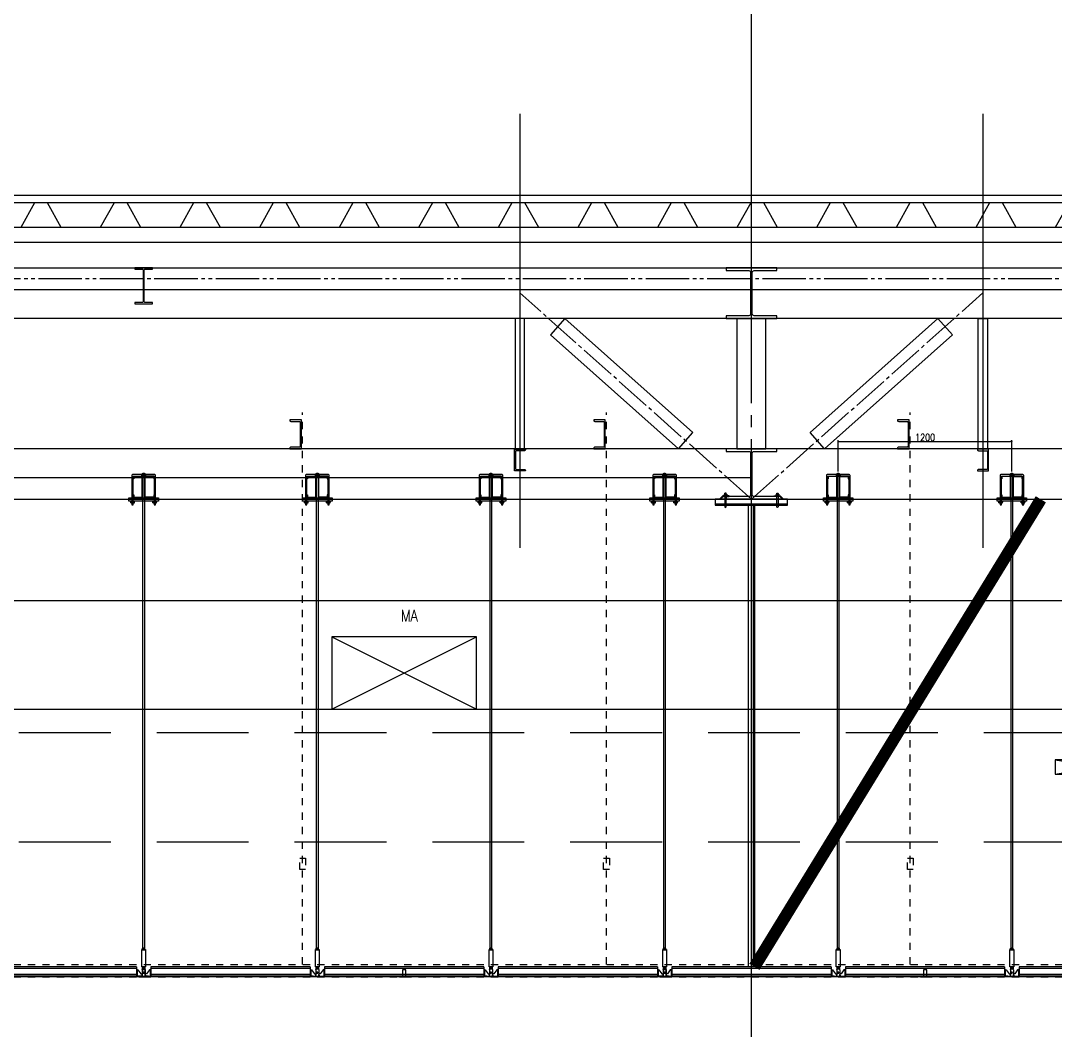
# Model space of a CAD drawing. Header units: millimetres. Extents: x -32710 to 654186, y -254124 to 420220.
# Drawn here: x 259350 to 266500, y 400829 to 407809 of the extents above; entities that cross this region are included whole.
import ezdxf
from ezdxf.enums import TextEntityAlignment as Align
from ezdxf.xclip import XClip

# ---------------------------------------------------------------- set-up
doc = ezdxf.new("R2010")
doc.units = ezdxf.units.MM
doc.header["$LTSCALE"] = 1000
for name, pattern in [('TPH12-SEC-@E$0$CENTERK0', [0.65, 0.5, -0.05, 0.05, -0.05]), ('TPH12-SEC-@E$0$CENTERK5', [6.916, 6.667, -0.083, 0.083, -0.083]), ('TPH12-SEC-@E$0$DOTK1', [0.1, 0.05, -0.05]), ('TPH12-SEC-@E$0$PHANTOMK1', [1.415, 1, -0.083, 0.083, -0.083, 0.083, -0.083]), ('YFM1P-長$0$HIDDEN', [9.525, 6.35, -3.175]), ('YFSHI-02(E-LINE)$0$HIDDEN', [0.3, 0.2, -0.1])]:
    doc.linetypes.add(name, pattern=pattern)
for name, color, linetype in [('M-HVAC-CMDUCT', 150, 'Continuous'), ('TPH12-SEC-@E$0$$FFU', 252, 'TPH12-SEC-@E$0$DOTK1'), ('TPH12-SEC-@E$0$H-SIN', 252, 'TPH12-SEC-@E$0$CENTERK5'), ('TPH12-SEC-@E$0$HATCH', 252, 'Continuous'), ('TPH12-SEC-@E$0$SIAGE1', 252, 'Continuous'), ('TPH12-SEC-@E$0$SIAGE3', 252, 'Continuous'), ('TPH12-SEC-@E$0$STEEL2', 252, 'Continuous'), ('TPH12-SEC-@E$0$STEEL3', 252, 'Continuous'), ('TPH12-SEC-@E$0$SUGATA2', 252, 'Continuous'), ('TPH12-SEC-@E$0$SUGATA3', 252, 'Continuous'), ('YFM1P-長$0$M-CWTR-TEXT', 4, 'Continuous'), ('YFM1P-長$0$M-FOUN', 252, 'Continuous'), ('YFM1P-長$0$M-HVAC-CDUCT', 150, 'Continuous'), ('YFSHI-02(E-LINE)$0$SH-DIM', 2, 'Continuous'), ('YFSHI-02(E-LINE)$0$SH-LINE-10', 10, 'Continuous'), ('YFSHI-02(E-LINE)$0$SH-LINE-130', 130, 'Continuous'), ('YFSHI-02(E-LINE)$0$SH-LINE-82', 82, 'Continuous')]:
    doc.layers.add(name, color=color, linetype=linetype)
doc.styles.add('YFM1P-長$0$12P7-XCM2P10$0$AA-TXT', font='simplex.shx', dxfattribs={"bigfont": 'china.shx'})
doc.styles.add('YFSHI-02(E-LINE)$0$AA-TXT', font='simplex.shx', dxfattribs={"width": 0.8, "bigfont": 'CHINA.shx'})
doc.dimstyles.new('YFSHI-02(E-LINE)$0$20-dim', dxfattribs={"dimscale": 20, "dimtxt": 0.25, "dimasz": 0.1, "dimexe": 0.1, "dimexo": 0.1, "dimgap": 0.05, "dimtad": 1, "dimdec": 0, "dimlfac": 10, "dimdsep": 46, "dimtxsty": 'YFSHI-02(E-LINE)$0$AA-TXT', "dimblk": 'YFSHI-02(E-LINE)$0$_Dot', "dimcen": 2, "dimclrd": 256, "dimclre": 256, "dimclrt": 3, "dimadec": 0, "dimazin": 0, "dimtfac": 1, "dimtdec": 0, "dimtix": 1, "dimtmove": 2, "dimatfit": 3, "dimldrblk": 'YFSHI-02(E-LINE)$0$_Dot', "dimfxl": 1, "dimtvp": 1, "dimtolj": 1, "dimtzin": 0, "dimarcsym": 0})

# ---------------------------------------------------------------- blocks, each defined once
blk = doc.blocks.new('TPH12-SEC-@E')
at = {"layer": 'DEFPOINTS'}
for p, q in [((262800, 407164.1), (262800, 404164.1)), ((266000, 407164.1), (266000, 404164.1)), ((256000, 405950), (264400, 405950)), ((264400, 405950), (272800, 405950)), ((256000, 404650), (264400, 404650))]:
    blk.add_line(p, q, dxfattribs=at)
at = {"layer": 'TPH12-SEC-@E$0$$FFU'}
for p, q in [((261298, 401285), (261298, 405100)), ((263398, 401285), (263398, 405100)), ((265498, 401285), (265498, 405100)), ((180200, 401285), (268400, 401285)), ((180200, 401200), (268400, 401200))]:
    blk.add_line(p, q, dxfattribs=at)
for points in [[(261278, 401940), (261278, 402020), (261278, 402020), (261318, 402020), (261318, 401940)], [(263378, 401940), (263378, 402020), (263378, 402020), (263418, 402020), (263418, 401940)], [(265478, 401940), (265478, 402020), (265478, 402020), (265518, 402020), (265518, 401940)], [(260167.5, 401200), (260232.5, 401200), (260232.5, 401203), (260211, 401203), (260211, 401248), (260189, 401248), (260189, 401203), (260167.5, 401203)], [(261967.5, 401200), (262032.5, 401200), (262032.5, 401203), (262011, 401203), (262011, 401248), (261989, 401248), (261989, 401203), (261967.5, 401203)], [(263767.5, 401200), (263832.5, 401200), (263832.5, 401203), (263811, 401203), (263811, 401248), (263789, 401248), (263789, 401203), (263767.5, 401203)], [(265567.5, 401200), (265632.5, 401200), (265632.5, 401203), (265611, 401203), (265611, 401248), (265589, 401248), (265589, 401203), (265567.5, 401203)]]:
    blk.add_lwpolyline(points, close=True, dxfattribs=at)
at = {"layer": 'TPH12-SEC-@E$0$H-SIN'}
blk.add_line((264400, 377500), (264400, 414000), dxfattribs=at)
at = {"layer": 'TPH12-SEC-@E$0$HATCH'}
for points in [[(263011.3, 405638.1), (263894.9, 404850), (263994.7, 404961.9), (263111.1, 405750)], [(265788.7, 405638.1), (264905.1, 404850), (264805.3, 404961.9), (265688.9, 405750)]]:
    blk.add_lwpolyline(points, close=True, dxfattribs=at)
at = {"layer": 'TPH12-SEC-@E$0$SIAGE1'}
for points in [[(259900, 406380), (259630, 406380), (259535, 406550), (259445, 406550), (259350, 406380)], [(260450, 406380), (260180, 406380), (260085, 406550), (259995, 406550), (259900, 406380)], [(261000, 406380), (260730, 406380), (260635, 406550), (260545, 406550), (260450, 406380)], [(261550, 406380), (261280, 406380), (261185, 406550), (261095, 406550), (261000, 406380)], [(262100, 406380), (261830, 406380), (261735, 406550), (261645, 406550), (261550, 406380)], [(262650, 406380), (262380, 406380), (262285, 406550), (262195, 406550), (262100, 406380)], [(263200, 406380), (262930, 406380), (262835, 406550), (262745, 406550), (262650, 406380)], [(263750, 406380), (263480, 406380), (263385, 406550), (263295, 406550), (263200, 406380)], [(264300, 406380), (264030, 406380), (263935, 406550), (263845, 406550), (263750, 406380)], [(264850, 406380), (264580, 406380), (264485, 406550), (264395, 406550), (264300, 406380)], [(265400, 406380), (265130, 406380), (265035, 406550), (264945, 406550), (264850, 406380)], [(265950, 406380), (265680, 406380), (265585, 406550), (265495, 406550), (265400, 406380)], [(266500, 406380), (266230, 406380), (266135, 406550), (266045, 406550), (265950, 406380)], [(267050, 406380), (266780, 406380), (266685, 406550), (266595, 406550), (266500, 406380)]]:
    blk.add_lwpolyline(points, dxfattribs=at)
at = {"layer": 'TPH12-SEC-@E$0$SIAGE3'}
blk.add_line((272935, 406380), (180300, 406380), dxfattribs=at)
at = {"layer": 'TPH12-SEC-@E$0$STEEL2'}
for points in [[(260262, 406100), (260138, 406100), (260138, 406092), (260189.5, 406092, -0.414214), (260197.5, 406084), (260197.5, 405868, -0.414214), (260189.5, 405860), (260138, 405860), (260138, 405852), (260262, 405852), (260262, 405860), (260210.5, 405860, -0.414214), (260202.5, 405868), (260202.5, 406084, -0.414214), (260210.5, 406092), (260262, 406092)], [(264575, 406100), (264225, 406100), (264225, 406081), (264381, 406081, -0.414214), (264394, 406068), (264394, 405782, -0.414214), (264381, 405769), (264225, 405769), (264225, 405750), (264575, 405750), (264575, 405769), (264419, 405769, -0.414214), (264406, 405782), (264406, 406068, -0.414214), (264419, 406081), (264575, 406081)], [(261290, 405050), (261210, 405050), (261210, 405046.5, 0.414214), (261217.5, 405039), (261275, 405039, -0.414214), (261282.5, 405031.5), (261282.5, 404868.5, -0.414214), (261275, 404861), (261217.5, 404861, 0.414214), (261210, 404853.5), (261210, 404850), (261290, 404850)], [(263390, 405050), (263310, 405050), (263310, 405046.5, 0.414214), (263317.5, 405039), (263375, 405039, -0.414214), (263382.5, 405031.5), (263382.5, 404868.5, -0.414214), (263375, 404861), (263317.5, 404861, 0.414214), (263310, 404853.5), (263310, 404850), (263390, 404850)], [(265490, 405050), (265410, 405050), (265410, 405046.5, 0.414214), (265417.5, 405039), (265475, 405039, -0.414214), (265482.5, 405031.5), (265482.5, 404868.5, -0.414214), (265475, 404861), (265417.5, 404861, 0.414214), (265410, 404853.5), (265410, 404850), (265490, 404850)], [(262762.5, 404846), (262837.5, 404846), (262837.5, 404842.5, -0.414214), (262831, 404836), (262775.5, 404836, 0.414214), (262769, 404829.5), (262769, 404712.5, 0.414214), (262775.5, 404706), (262831, 404706, -0.414214), (262837.5, 404699.5), (262837.5, 404696), (262762.5, 404696)], [(264575, 404850), (264225, 404850), (264225, 404831), (264381, 404831, -0.414214), (264394, 404818), (264394, 404532, -0.414214), (264381, 404519), (264225, 404519), (264225, 404500), (264575, 404500), (264575, 404519), (264419, 404519, -0.414214), (264406, 404532), (264406, 404818, -0.414214), (264419, 404831), (264575, 404831)], [(266037.5, 404846), (265962.5, 404846), (265962.5, 404842.5, 0.414214), (265969, 404836), (266024.5, 404836, -0.414214), (266031, 404829.5), (266031, 404712.5, -0.414214), (266024.5, 404706), (265969, 404706, 0.414214), (265962.5, 404699.5), (265962.5, 404696), (266037.5, 404696)]]:
    blk.add_lwpolyline(points, format="xyb", close=True, dxfattribs=at)
at = {"layer": 'TPH12-SEC-@E$0$STEEL3', "linetype": 'TPH12-SEC-@E$0$PHANTOMK1', "ltscale": 0.3}
for p, q in [((260197.5, 406025), (256006, 406025)), ((264394, 406025), (260202.5, 406025)), ((268597.5, 406025), (264406, 406025))]:
    blk.add_line(p, q, dxfattribs=at)
at = {"layer": 'TPH12-SEC-@E$0$STEEL3', "linetype": 'TPH12-SEC-@E$0$CENTERK0', "ltscale": 0.5}
for q in [(262800, 405927), (266000, 405927)]:
    blk.add_line((264400, 404500), q, dxfattribs=at)
at = {"layer": 'TPH12-SEC-@E$0$STEEL3'}
for points in [[(272450, 405750), (256350, 405750), (256350, 406100), (272450, 406100)], [(262832.5, 404850), (262832.5, 405750), (262767.5, 405750), (262767.5, 404850)], [(264500, 404850), (264500, 405750), (264300, 405750), (264300, 404850)], [(265967.5, 404850), (265967.5, 405750), (266032.5, 405750), (266032.5, 404850)], [(272450, 404850), (256350, 404850), (256350, 404500), (272450, 404500)]]:
    blk.add_lwpolyline(points, close=True, dxfattribs=at)
at = {"layer": 'TPH12-SEC-@E$0$SUGATA2'}
blk.add_line((272950, 406275), (180300, 406275), dxfattribs=at)
at = {"layer": 'TPH12-SEC-@E$0$SUGATA3'}
for p, q in [((272800, 406600), (180865, 406600)), ((272800, 406550), (180865, 406550))]:
    blk.add_line(p, q, dxfattribs=at)
blk = doc.blocks.new('YFSHI-02(E-LINE)$0$CEILING-A')
for p, q in [((-110, 6.8), (-110, 0)), ((-110, 6.8), (0, 6.8)), ((-110, 5.57), (0, 5.57)), ((-110, 1.52), (0, 1.52)), ((-110, 0.28), (0, 0.28)), ((-110, 0), (0, 0)), ((0, 6.8), (0, 0))]:
    blk.add_line(p, q)
blk = doc.blocks.new('YFSHI-02(E-LINE)$0$1')
for p, q in [((0.45, 5.1), (0, 5.1)), ((0, 5.1), (0, 0)), ((9.4, 0.33), (0, 0.33)), ((0, 0.25), (5.68, 0.25)), ((0, 0), (10, 0)), ((0.45, 4.8), (0.45, 5.1)), ((0.45, 4.8), (1.05, 4.8)), ((0.45, 4.8), (0.45, 0.28)), ((1.05, 4.8), (3, 2.05)), ((2.2, 0), (5, 0)), ((3, 2.05), (3.95, 2.05)), ((3.95, 1.55), (3.75, 0.88)), ((3.75, 0.88), (3.95, 0.88)), ((3.75, 0.88), (3.75, 0.25)), ((3.95, 4.8), (3.95, 2.05)), ((3.95, 2.05), (3.95, 1.55)), ((3.95, 0.88), (3.95, 1.55)), ((3.95, 0.88), (3.95, 0.45)), ((4.25, 5.1), (5.75, 5.1)), ((10, 0.25), (4.32, 0.25)), ((6.05, 4.8), (6.05, 2.05)), ((7, 2.05), (6.05, 2.05)), ((6.05, 2.05), (6.05, 1.55)), ((6.05, 1.55), (6.25, 0.88)), ((6.05, 0.88), (6.05, 1.55)), ((6.25, 0.88), (6.05, 0.88)), ((6.05, 0.88), (6.05, 0.45)), ((6.25, 0.88), (6.25, 0.25)), ((8.95, 4.8), (7, 2.05)), ((7.8, 0.33), (10, 0.33)), ((9.55, 4.8), (8.95, 4.8)), ((9.55, 4.8), (9.55, 5.1)), ((9.55, 5.1), (10, 5.1)), ((9.55, 4.8), (9.55, 0.33)), ((10, 5.1), (10, 0))]:
    blk.add_line(p, q)
blk.add_lwpolyline([(4.3, 5.1), (4.3, 5.4, 0.414214), (4.2, 5.5), (3.96, 5.5, -0.414214), (3.94, 5.52), (3.94, 6.76, -0.414214), (3.98, 6.8), (4.46, 6.8, -0.414214), (4.5, 6.76), (4.5, 6.42, -0.414214), (4.48, 6.4), (4.18, 6.4, 0.414214), (4.16, 6.38), (4.16, 5.8, 0.414214), (4.26, 5.7), (5.74, 5.7, 0.414214), (5.84, 5.8), (5.84, 6.38, 0.414214), (5.82, 6.4), (5.52, 6.4, -0.414214), (5.5, 6.42), (5.5, 6.76, -0.414214), (5.54, 6.8), (6.02, 6.8, -0.414214), (6.06, 6.76), (6.06, 5.52, -0.414214), (6.04, 5.5), (5.8, 5.5, 0.414214), (5.7, 5.4), (5.7, 5.1)], format="xyb")
blk.add_lwpolyline([(4.52, 5.5, 0.414214), (4.42, 5.4), (4.42, 5.2, 0.414214), (4.52, 5.1), (5.48, 5.1, 0.414214), (5.58, 5.2), (5.58, 5.4, 0.414214), (5.48, 5.5)], format="xyb", close=True)
blk.add_circle((5, 2.8), 0.41)
for centre, radius, start, end in [((3.75, 0.45), 0.2, 270, 0), ((4.25, 4.8), 0.3, 90, 180), ((5.75, 4.8), 0.3, 0, 90), ((6.25, 0.45), 0.2, 180, 270)]:
    blk.add_arc(centre, radius, start, end)
blk = doc.blocks.new('YFSHI-02(E-LINE)$0$A$C98cb83c3')
at = {"layer": 'YFSHI-02(E-LINE)$0$SH-LINE-10'}
for p, q in [((118.3, 3404.2), (85.2, 3404.2)), ((85.2, 3402.1), (85.2, 3404.2)), ((118.3, 3402.1), (85.2, 3402.1)), ((89.1, 3412.9), (89.1, 3405.4)), ((89.1, 3412.9), (89.1, 3405.4)), ((113.5, 3414.1), (90, 3414.1)), ((113.5, 3414.1), (90, 3414.1)), ((113.5, 3404.2), (90, 3404.2)), ((92.5, 3413.7), (90.1, 3413.7)), ((92.5, 3413.7), (90.1, 3413.7)), ((92.5, 3404.5), (90.1, 3404.5)), ((92.5, 3404.5), (90.1, 3404.5)), ((95, 3412.9), (95, 3405.4)), ((95, 3412.9), (95, 3405.4)), ((105.3, 3413.7), (98.2, 3413.7)), ((105.3, 3413.7), (98.2, 3413.7)), ((105.3, 3404.5), (98.2, 3404.5)), ((105.3, 3404.5), (98.2, 3404.5)), ((108.6, 3412.9), (108.6, 3405.4)), ((108.6, 3412.9), (108.6, 3405.4)), ((111, 3413.7), (113.4, 3413.7)), ((111, 3413.7), (113.4, 3413.7)), ((111, 3404.5), (113.4, 3404.5)), ((111, 3404.5), (113.4, 3404.5)), ((114.4, 3412.9), (114.4, 3405.4)), ((114.4, 3412.9), (114.4, 3405.4)), ((118.3, 3402.1), (118.3, 3404.2)), ((8.5, 3228.4), (41.5, 3228.4)), ((8.5, 3228.4), (8.5, 3226.3)), ((8.5, 3226.3), (41.5, 3226.3)), ((12.3, 3217.6), (12.3, 3225.1)), ((12.3, 3217.6), (12.3, 3225.1)), ((13.3, 3226.3), (36.7, 3226.3)), ((15.7, 3226), (13.3, 3226)), ((15.7, 3226), (13.3, 3226)), ((18.2, 3217.6), (18.2, 3225.1)), ((18.2, 3217.6), (18.2, 3225.1)), ((21.5, 3226), (28.5, 3226)), ((21.5, 3226), (28.5, 3226)), ((31.8, 3217.6), (31.8, 3225.1)), ((31.8, 3217.6), (31.8, 3225.1)), ((34.3, 3226), (36.7, 3226)), ((34.3, 3226), (36.7, 3226)), ((37.7, 3217.6), (37.7, 3225.1)), ((37.7, 3217.6), (37.7, 3225.1)), ((41.5, 3228.4), (41.5, 3226.3)), ((162, 3228.4), (195.1, 3228.4)), ((162, 3228.4), (162, 3226.3)), ((162, 3226.3), (195.1, 3226.3)), ((165.9, 3217.6), (165.9, 3225.1)), ((165.9, 3217.6), (165.9, 3225.1)), ((166.8, 3226.3), (190.2, 3226.3)), ((169.3, 3226), (166.8, 3226)), ((169.3, 3226), (166.8, 3226)), ((171.7, 3217.6), (171.7, 3225.1)), ((171.7, 3217.6), (171.7, 3225.1)), ((175, 3226), (182, 3226)), ((175, 3226), (182, 3226)), ((185.3, 3217.6), (185.3, 3225.1)), ((185.3, 3217.6), (185.3, 3225.1)), ((187.8, 3226), (190.2, 3226)), ((187.8, 3226), (190.2, 3226)), ((191.2, 3217.6), (191.2, 3225.1)), ((191.2, 3217.6), (191.2, 3225.1)), ((195.1, 3228.4), (195.1, 3226.3)), ((15.7, 3216.7), (13.3, 3216.7)), ((15.7, 3216.7), (13.3, 3216.7)), ((13.3, 3216.4), (36.7, 3216.4)), ((13.3, 3216.4), (36.7, 3216.4)), ((21.5, 3216.7), (28.5, 3216.7)), ((21.5, 3216.7), (28.5, 3216.7)), ((34.3, 3216.7), (36.7, 3216.7)), ((34.3, 3216.7), (36.7, 3216.7)), ((169.3, 3216.7), (166.8, 3216.7)), ((169.3, 3216.7), (166.8, 3216.7)), ((166.8, 3216.4), (190.2, 3216.4)), ((166.8, 3216.4), (190.2, 3216.4)), ((175, 3216.7), (182, 3216.7)), ((175, 3216.7), (182, 3216.7)), ((187.8, 3216.7), (190.2, 3216.7)), ((187.8, 3216.7), (190.2, 3216.7)), ((88.4, 129.5), (115.2, 129.5)), ((88.4, 129.5), (115.2, 129.5)), ((88.4, 9.1), (88.4, 129.5)), ((88.4, 9.1), (88.4, 129.5)), ((88.4, 129.5), (115.2, 129.5)), ((93.2, 130.4), (93.2, 137.2)), ((93.2, 130.4), (93.2, 137.2)), ((93.9, 138.1), (109.6, 138.1)), ((93.9, 138.1), (109.6, 138.1)), ((96.3, 137.8), (93.9, 137.8)), ((96.3, 137.8), (93.9, 137.8)), ((96.3, 129.8), (93.9, 129.8)), ((96.3, 129.8), (93.9, 129.8)), ((93.9, 129.5), (109.6, 129.5)), ((93.9, 129.5), (109.6, 129.5)), ((98, 130.4), (98, 137.2)), ((98, 130.4), (98, 137.2)), ((100.3, 137.8), (103.2, 137.8)), ((100.3, 129.8), (103.2, 129.8)), ((100.3, 129.8), (103.2, 129.8)), ((105.5, 130.4), (105.5, 137.2)), ((105.5, 130.4), (105.5, 137.2)), ((107.2, 137.8), (109.6, 137.8)), ((107.2, 137.8), (109.6, 137.8)), ((107.2, 129.8), (109.6, 129.8)), ((107.2, 129.8), (109.6, 129.8)), ((110.3, 130.4), (110.3, 137.2)), ((110.3, 130.4), (110.3, 137.2)), ((115.2, 129.5), (115.2, 9.1)), ((115.2, 129.5), (115.2, 9.1)), ((115.2, 9.1), (88.4, 9.1)), ((115.2, 9.1), (88.4, 9.1)), ((93.9, 0), (93.9, 4.4)), ((109.9, 4.4), (93.9, 4.4)), ((110, 0), (93.9, 0)), ((95, 0), (95, 4.4)), ((97.3, 4.4), (97.3, 5)), ((106.1, 5), (97.3, 5)), ((97.6, 5), (97.6, 9.1)), ((97.6, 0), (97.6, 4.4)), ((105.9, 5), (105.9, 9.1)), ((106.1, 4.4), (106.1, 5)), ((110.1, 0.1), (110.1, 4.2))]:
    blk.add_line(p, q, dxfattribs=at)
blk.add_lwpolyline([(173.8, 3202.3), (183.3, 3202.3), (183.3, 3228.4), (183.3, 3406.6, 0.414214), (178.3, 3411.6), (25.2, 3411.6, 0.414214), (20.2, 3406.6), (20.2, 3202.3), (29.8, 3202.3), (29.8, 3402.1), (173.8, 3402.1)], format="xyb", close=True, dxfattribs=at)
for points in [[(106.5, 138.1), (97, 138.1), (97, 3422.1), (106.5, 3422.1)], [(0, 3252.1), (203.5, 3252.1), (203.5, 3228.4), (0, 3228.4)]]:
    blk.add_lwpolyline(points, close=True, dxfattribs=at)
for points in [[(88.4, 125.9), (115.2, 125.9)], [(88.4, 125.9), (115.2, 125.9)], [(88.4, 12.7), (115.2, 12.7)], [(88.4, 12.7), (115.2, 12.7)]]:
    blk.add_lwpolyline(points, dxfattribs=at)
for centre, radius, start, end in [((91.1, 3412.3), 2.1, 120.56811, 163.207), ((91.1, 3412.3), 2.1, 120.56811, 163.207), ((90.8, 3411.9), 2.02, 111.89653, 149.5654), ((90.8, 3411.9), 2.02, 111.89653, 149.5654), ((90.8, 3406.4), 2.02, 210.4346, 248.10347), ((90.8, 3406.4), 2.02, 210.4346, 248.10347), ((91.1, 3406), 2.1, 196.793, 239.43189), ((91.1, 3406), 2.1, 196.793, 239.43189), ((91.1, 3405.7), 8.18, 61.78852, 80.11234), ((91.1, 3405.7), 8.18, 61.78852, 80.11234), ((91.1, 3412.6), 8.18, 279.88766, 298.21148), ((91.1, 3412.6), 8.18, 279.88766, 298.21148), ((98.9, 3404.3), 9.43, 94.15324, 114.87611), ((98.9, 3404.3), 9.43, 94.15324, 114.87611), ((98.9, 3413.9), 9.43, 245.12389, 265.84676), ((98.9, 3413.9), 9.43, 245.12389, 265.84676), ((104.6, 3404.3), 9.43, 65.12389, 85.84676), ((104.6, 3404.3), 9.43, 65.12389, 85.84676), ((104.6, 3413.9), 9.43, 274.15324, 294.87611), ((104.6, 3413.9), 9.43, 274.15324, 294.87611), ((112.4, 3405.7), 8.18, 99.88766, 118.21148), ((112.4, 3405.7), 8.18, 99.88766, 118.21148), ((112.4, 3412.6), 8.18, 241.78852, 260.11234), ((112.4, 3412.6), 8.18, 241.78852, 260.11234), ((112.7, 3411.9), 2.02, 30.4346, 68.10347), ((112.7, 3411.9), 2.02, 30.4346, 68.10347), ((112.7, 3406.4), 2.02, 291.89653, 329.5654), ((112.7, 3406.4), 2.02, 291.89653, 329.5654), ((112.4, 3412.3), 2.1, 16.793, 59.43189), ((112.4, 3412.3), 2.1, 16.793, 59.43189), ((112.4, 3406), 2.1, 300.56811, 343.207), ((112.4, 3406), 2.1, 300.56811, 343.207), ((14.3, 3224.5), 2.1, 120.56811, 163.207), ((14.3, 3224.5), 2.1, 120.56811, 163.207), ((14.1, 3224.1), 2.02, 111.89653, 149.5654), ((14.1, 3224.1), 2.02, 111.89653, 149.5654), ((14.1, 3218.6), 2.02, 210.4346, 248.10347), ((14.3, 3218.2), 2.1, 196.793, 239.43189), ((14.3, 3218.2), 2.1, 196.793, 239.43189), ((14.1, 3218.6), 2.02, 210.4346, 248.10347), ((14.3, 3217.9), 8.18, 61.78852, 80.11234), ((14.3, 3217.9), 8.18, 61.78852, 80.11234), ((14.3, 3224.8), 8.18, 279.88766, 298.21148), ((14.3, 3224.8), 8.18, 279.88766, 298.21148), ((22.2, 3216.6), 9.43, 94.15324, 114.87611), ((22.2, 3216.6), 9.43, 94.15324, 114.87611), ((22.2, 3226.2), 9.43, 245.12389, 265.84676), ((22.2, 3226.2), 9.43, 245.12389, 265.84676), ((27.8, 3216.6), 9.43, 65.12389, 85.84676), ((27.8, 3216.6), 9.43, 65.12389, 85.84676), ((27.8, 3226.2), 9.43, 274.15324, 294.87611), ((27.8, 3226.2), 9.43, 274.15324, 294.87611), ((35.7, 3217.9), 8.18, 99.88766, 118.21148), ((35.7, 3217.9), 8.18, 99.88766, 118.21148), ((35.7, 3224.8), 8.18, 241.78852, 260.11234), ((35.7, 3224.8), 8.18, 241.78852, 260.11234), ((35.7, 3224.5), 2.1, 16.793, 59.43189), ((35.7, 3224.5), 2.1, 16.793, 59.43189), ((35.9, 3224.1), 2.02, 30.4346, 68.10347), ((35.9, 3224.1), 2.02, 30.4346, 68.10347), ((35.9, 3218.6), 2.02, 291.89653, 329.5654), ((35.9, 3218.6), 2.02, 291.89653, 329.5654), ((35.7, 3218.2), 2.1, 300.56811, 343.207), ((35.7, 3218.2), 2.1, 300.56811, 343.207), ((167.9, 3224.5), 2.1, 120.56811, 163.207), ((167.9, 3224.5), 2.1, 120.56811, 163.207), ((167.6, 3224.1), 2.02, 111.89653, 149.5654), ((167.6, 3224.1), 2.02, 111.89653, 149.5654), ((167.6, 3218.6), 2.02, 210.4346, 248.10347), ((167.9, 3218.2), 2.1, 196.793, 239.43189), ((167.9, 3218.2), 2.1, 196.793, 239.43189), ((167.6, 3218.6), 2.02, 210.4346, 248.10347), ((167.9, 3217.9), 8.18, 61.78852, 80.11234), ((167.9, 3217.9), 8.18, 61.78852, 80.11234), ((167.9, 3224.8), 8.18, 279.88766, 298.21148), ((167.9, 3224.8), 8.18, 279.88766, 298.21148), ((175.7, 3216.6), 9.43, 94.15324, 114.87611), ((175.7, 3216.6), 9.43, 94.15324, 114.87611), ((175.7, 3226.2), 9.43, 245.12389, 265.84676), ((175.7, 3226.2), 9.43, 245.12389, 265.84676), ((181.4, 3216.6), 9.43, 65.12389, 85.84676), ((181.4, 3216.6), 9.43, 65.12389, 85.84676), ((181.4, 3226.2), 9.43, 274.15324, 294.87611), ((181.4, 3226.2), 9.43, 274.15324, 294.87611), ((189.2, 3217.9), 8.18, 99.88766, 118.21148), ((189.2, 3217.9), 8.18, 99.88766, 118.21148), ((189.2, 3224.8), 8.18, 241.78852, 260.11234), ((189.2, 3224.8), 8.18, 241.78852, 260.11234), ((189.2, 3224.5), 2.1, 16.793, 59.43189), ((189.2, 3224.5), 2.1, 16.793, 59.43189), ((189.5, 3224.1), 2.02, 30.4346, 68.10347), ((189.5, 3224.1), 2.02, 30.4346, 68.10347), ((189.5, 3218.6), 2.02, 291.89653, 329.5654), ((189.5, 3218.6), 2.02, 291.89653, 329.5654), ((189.2, 3218.2), 2.1, 300.56811, 343.207), ((189.2, 3218.2), 2.1, 300.56811, 343.207), ((94.6, 136.8), 1.46, 120.56811, 163.207), ((94.6, 136.8), 1.46, 120.56811, 163.207), ((94.4, 136.5), 1.4, 111.89653, 149.5654), ((94.4, 136.5), 1.4, 111.89653, 149.5654), ((94.6, 130.8), 1.46, 196.793, 239.43189), ((94.4, 131.1), 1.4, 210.4346, 248.10347), ((94.4, 131.1), 1.4, 210.4346, 248.10347), ((94.6, 130.8), 1.46, 196.793, 239.43189), ((95.3, 132.2), 5.67, 61.78852, 80.11234), ((95.3, 132.2), 5.67, 61.78852, 80.11234), ((95.3, 135.4), 5.67, 279.88766, 298.21148), ((95.3, 135.4), 5.67, 279.88766, 298.21148), ((100.8, 131.3), 6.54, 94.15324, 114.87611), ((100.8, 131.3), 6.54, 94.15324, 114.87611), ((100.8, 136.3), 6.54, 245.12389, 265.84676), ((100.8, 136.3), 6.54, 245.12389, 265.84676), ((102.8, 131.3), 6.54, 65.12389, 85.84676), ((102.8, 131.3), 6.54, 65.12389, 85.84676), ((102.8, 136.3), 6.54, 274.15324, 294.87611), ((102.8, 136.3), 6.54, 274.15324, 294.87611), ((108.2, 132.2), 5.67, 99.88766, 118.21148), ((108.2, 132.2), 5.67, 99.88766, 118.21148), ((108.2, 135.4), 5.67, 241.78852, 260.11234), ((108.2, 135.4), 5.67, 241.78852, 260.11234), ((108.9, 136.8), 1.46, 16.793, 59.43189), ((108.9, 136.8), 1.46, 16.793, 59.43189), ((109.1, 136.5), 1.4, 30.4346, 68.10347), ((109.1, 136.5), 1.4, 30.4346, 68.10347), ((108.9, 130.8), 1.46, 300.56811, 343.207), ((109.1, 131.1), 1.4, 291.89653, 329.5654), ((109.1, 131.1), 1.4, 291.89653, 329.5654), ((108.9, 130.8), 1.46, 300.56811, 343.207), ((99.2, 2.2), 5.76, 157.88284, 180.19519), ((99.2, 2.2), 5.76, 179.80481, 202.11716), ((107.6, 2.3), 2.29, 356.51406, 63.22217), ((107.6, 2.3), 2.29, 356.51406, 63.22217), ((107.6, 2), 2.29, 296.77783, 3.48594), ((109.9, 4.2), 0.2, 0, 90), ((110, 0.1), 0.0625, 270, 0)]:
    blk.add_arc(centre, radius, start, end, dxfattribs=at)
at = {"layer": 'YFSHI-02(E-LINE)$0$SH-LINE-130'}
for points in [[(91.8, 3255.1), (91.8, 3399.1), (32.8, 3399.1), (32.8, 3382.1), (29.8, 3382.1), (29.8, 3402.1), (94.8, 3402.1), (94.8, 3252.1), (29.8, 3252.1), (29.8, 3272.1), (32.8, 3272.1), (32.8, 3255.1)], [(111.8, 3255.1), (111.8, 3399.1), (170.8, 3399.1), (170.8, 3382.1), (173.8, 3382.1), (173.8, 3402.1), (108.8, 3402.1), (108.8, 3252.1), (173.8, 3252.1), (173.8, 3272.1), (170.8, 3272.1), (170.8, 3255.1)]]:
    blk.add_lwpolyline(points, close=True, dxfattribs=at)
blk = doc.blocks.new('YFSHI-02(E-LINE)$0$_Dot')
at = {"color": 0, "linetype": 'ByBlock', "lineweight": -2}
blk.add_line((-0.5, 0), (-1, 0), dxfattribs=at)
at = {"color": 0, "linetype": 'ByBlock', "const_width": 0.5}
blk.add_lwpolyline([(-0.25, 0, 1), (0.25, 0, 1)], format="xyb", close=True, dxfattribs=at)
blk = doc.blocks.new('*D2896')
at = {"layer": 'DEFPOINTS', "color": 0, "transparency": 16777216}
for p in [(266200, 404898.7), (265000, 404681.4), (266200, 404681.4)]:
    blk.add_point(p, dxfattribs=at)
at = {"layer": 'YFSHI-02(E-LINE)$0$SH-DIM', "lineweight": -2, "transparency": 16777216}
for p, q in [((265000, 404691.4), (265000, 404908.7)), ((266200, 404691.4), (266200, 404908.7)), ((265010, 404898.7), (266190, 404898.7))]:
    blk.add_line(p, q, dxfattribs=at)
at = {"layer": 'YFSHI-02(E-LINE)$0$SH-DIM', "lineweight": -2, "transparency": 16777216, "xscale": 10, "yscale": 10, "zscale": 10, "rotation": 180}
blk.add_blockref('YFSHI-02(E-LINE)$0$_Dot', (265000, 404898.7), dxfattribs=at)
at = {"layer": 'YFSHI-02(E-LINE)$0$SH-DIM', "lineweight": -2, "transparency": 16777216, "xscale": 10, "yscale": 10, "zscale": 10}
blk.add_blockref('YFSHI-02(E-LINE)$0$_Dot', (266200, 404898.7), dxfattribs=at)
at = {"layer": 'YFSHI-02(E-LINE)$0$SH-DIM', "color": 3, "transparency": 16777216, "insert": (265600, 404928.7), "char_height": 50, "attachment_point": 5, "style": 'YFSHI-02(E-LINE)$0$AA-TXT'}
blk.add_mtext('\\A1;1200', dxfattribs=at)
blk = doc.blocks.new('YFM1P-長')
at = {"layer": 'YFM1P-長$0$M-FOUN', "color": 252, "linetype": 'YFM1P-長$0$HIDDEN', "ltscale": 0.1}
for p, q in [((270450, 402885), (47650, 402885)), ((270450, 402130), (47650, 402130))]:
    blk.add_line(p, q, dxfattribs=at)
at = {"layer": 'YFM1P-長$0$M-FOUN', "color": 1}
blk.add_line((270450, 401200), (47650, 401200), dxfattribs=at)
at = {"layer": 'YFM1P-長$0$M-HVAC-CDUCT'}
for p, q in [((262500, 403550), (261500, 403550)), ((261500, 403550), (261500, 403050)), ((261500, 403050), (262500, 403550)), ((261500, 403550), (262500, 403050)), ((262500, 403050), (262500, 403550)), ((261500, 403050), (262500, 403050)), ((267100, 402700), (266500, 402700)), ((266500, 402700), (266500, 402600)), ((266500, 402600), (267100, 402700)), ((266500, 402700), (267100, 402600)), ((266500, 402600), (267100, 402600))]:
    blk.add_line(p, q, dxfattribs=at)
at = {"layer": 'YFM1P-長$0$M-CWTR-TEXT', "style": 'YFM1P-長$0$12P7-XCM2P10$0$AA-TXT', "width": 0.8}
blk.add_text('MA ', height=80, dxfattribs=at).set_placement((262058.2, 403695.6), align=Align.MIDDLE_CENTER)
blk = doc.blocks.new('YFSHI-02(E-LINE)')
at = {"layer": 'YFSHI-02(E-LINE)$0$SH-LINE-10'}
for p, q in [((264207.3, 404525), (264207.3, 404526.8)), ((264207.3, 404526.8), (264233.2, 404526.8)), ((264207.3, 404525), (264233.2, 404525)), ((264210.7, 404534.5), (264210.7, 404527.9)), ((264210.7, 404534.5), (264210.7, 404527.9)), ((264211.5, 404535.6), (264229, 404535.6)), ((264211.5, 404535.6), (264229, 404535.6)), ((264213.7, 404535.3), (264211.5, 404535.3)), ((264213.7, 404535.3), (264211.5, 404535.3)), ((264213.7, 404527.1), (264211.5, 404527.1)), ((264213.7, 404527.1), (264211.5, 404527.1)), ((264211.5, 404526.8), (264229, 404526.8)), ((264211.5, 404526.8), (264229, 404526.8)), ((264215.5, 404542), (264216, 404542.5)), ((264215.5, 404535.6), (264215.5, 404542)), ((264215.9, 404534.5), (264215.9, 404527.9)), ((264215.9, 404534.5), (264215.9, 404527.9)), ((264224.5, 404542.5), (264216, 404542.5)), ((264218.8, 404535.3), (264221.7, 404535.3)), ((264218.8, 404535.3), (264221.7, 404535.3)), ((264218.8, 404527.1), (264221.7, 404527.1)), ((264218.8, 404527.1), (264221.7, 404527.1)), ((264224.5, 404542.5), (264225, 404542)), ((264224.6, 404534.5), (264224.6, 404527.9)), ((264224.6, 404534.5), (264224.6, 404527.9)), ((264225, 404535.6), (264225, 404542)), ((264226.8, 404535.3), (264228.9, 404535.3)), ((264226.8, 404535.3), (264228.9, 404535.3)), ((264226.8, 404527.1), (264228.9, 404527.1)), ((264226.8, 404527.1), (264228.9, 404527.1)), ((264229.8, 404534.5), (264229.8, 404527.9)), ((264229.8, 404534.5), (264229.8, 404527.9)), ((264233.2, 404525), (264233.2, 404526.8)), ((264566.8, 404525), (264566.8, 404526.8)), ((264592.7, 404526.8), (264566.8, 404526.8)), ((264592.7, 404525), (264566.8, 404525)), ((264570.2, 404534.5), (264570.2, 404527.9)), ((264570.2, 404534.5), (264570.2, 404527.9)), ((264588.5, 404535.6), (264571, 404535.6)), ((264588.5, 404535.6), (264571, 404535.6)), ((264588.5, 404526.8), (264571, 404526.8)), ((264588.5, 404526.8), (264571, 404526.8)), ((264573.2, 404535.3), (264571.1, 404535.3)), ((264573.2, 404535.3), (264571.1, 404535.3)), ((264573.2, 404527.1), (264571.1, 404527.1)), ((264573.2, 404527.1), (264571.1, 404527.1)), ((264575.5, 404542.5), (264575, 404542)), ((264575, 404535.6), (264575, 404542)), ((264575.4, 404534.5), (264575.4, 404527.9)), ((264575.4, 404534.5), (264575.4, 404527.9)), ((264575.5, 404542.5), (264584, 404542.5)), ((264581.2, 404535.3), (264578.3, 404535.3)), ((264581.2, 404535.3), (264578.3, 404535.3)), ((264581.2, 404527.1), (264578.3, 404527.1)), ((264581.2, 404527.1), (264578.3, 404527.1)), ((264584.5, 404542), (264584, 404542.5)), ((264584.1, 404534.5), (264584.1, 404527.9)), ((264584.1, 404534.5), (264584.1, 404527.9)), ((264584.5, 404535.6), (264584.5, 404542)), ((264586.3, 404535.3), (264588.5, 404535.3)), ((264586.3, 404535.3), (264588.5, 404535.3)), ((264586.3, 404527.1), (264588.5, 404527.1)), ((264586.3, 404527.1), (264588.5, 404527.1)), ((264589.3, 404534.5), (264589.3, 404527.9)), ((264589.3, 404534.5), (264589.3, 404527.9)), ((264592.7, 404525), (264592.7, 404526.8))]:
    blk.add_line(p, q, dxfattribs=at)
for points in [[(264245.2, 404525), (264202.8, 404525, 0.198912), (264201.6, 404524.5), (264181.3, 404504.2), (264185.5, 404500), (264204, 404518.5, -0.198912), (264205.2, 404519), (264245.2, 404519)], [(264554.8, 404525), (264597.2, 404525, -0.198912), (264598.4, 404524.5), (264618.7, 404504.2), (264614.5, 404500), (264596, 404518.5, 0.198912), (264594.8, 404519), (264554.8, 404519)]]:
    blk.add_lwpolyline(points, format="xyb", close=True, dxfattribs=at)
for points in [[(264215.5, 404519), (264215.5, 404448.9, 1), (264225, 404448.9), (264225, 404519)], [(264584.5, 404519), (264584.5, 404448.9, -1), (264575, 404448.9), (264575, 404519)]]:
    blk.add_lwpolyline(points, format="xyb", dxfattribs=at)
for centre, radius, start, end in [((264212.5, 404534), 1.86, 120.56811, 163.207), ((264212.5, 404534), 1.86, 120.56811, 163.207), ((264212.2, 404533.6), 1.78, 111.89653, 149.5654), ((264212.2, 404533.6), 1.78, 111.89653, 149.5654), ((264212.5, 404528.4), 1.86, 196.793, 239.43189), ((264212.2, 404528.8), 1.78, 210.4346, 248.10347), ((264212.2, 404528.8), 1.78, 210.4346, 248.10347), ((264212.5, 404528.4), 1.86, 196.793, 239.43189), ((264212.4, 404528.2), 7.22, 61.78852, 80.11234), ((264212.4, 404528.2), 7.22, 61.78852, 80.11234), ((264212.4, 404534.3), 7.22, 279.88766, 298.21148), ((264212.4, 404534.3), 7.22, 279.88766, 298.21148), ((264219.4, 404527), 8.32, 94.15324, 114.87611), ((264219.4, 404527), 8.32, 94.15324, 114.87611), ((264219.4, 404535.4), 8.32, 245.12389, 265.84676), ((264219.4, 404535.4), 8.32, 245.12389, 265.84676), ((264221.1, 404527), 8.32, 65.12389, 85.84676), ((264221.1, 404527), 8.32, 65.12389, 85.84676), ((264221.1, 404535.4), 8.32, 274.15324, 294.87611), ((264221.1, 404535.4), 8.32, 274.15324, 294.87611), ((264228, 404528.2), 7.22, 99.88766, 118.21148), ((264228, 404528.2), 7.22, 99.88766, 118.21148), ((264228, 404534.3), 7.22, 241.78852, 260.11234), ((264228, 404534.3), 7.22, 241.78852, 260.11234), ((264228.3, 404533.6), 1.78, 30.4346, 68.10347), ((264228.3, 404533.6), 1.78, 30.4346, 68.10347), ((264228.3, 404528.8), 1.78, 291.89653, 329.5654), ((264228.3, 404528.8), 1.78, 291.89653, 329.5654), ((264228, 404534), 1.86, 16.793, 59.43189), ((264228, 404534), 1.86, 16.793, 59.43189), ((264228, 404528.4), 1.86, 300.56811, 343.207), ((264228, 404528.4), 1.86, 300.56811, 343.207), ((264572, 404534), 1.86, 120.56811, 163.207), ((264572, 404534), 1.86, 120.56811, 163.207), ((264571.7, 404533.6), 1.78, 111.89653, 149.5654), ((264571.7, 404533.6), 1.78, 111.89653, 149.5654), ((264572, 404528.4), 1.86, 196.793, 239.43189), ((264571.7, 404528.8), 1.78, 210.4346, 248.10347), ((264571.7, 404528.8), 1.78, 210.4346, 248.10347), ((264572, 404528.4), 1.86, 196.793, 239.43189), ((264572, 404528.2), 7.22, 61.78852, 80.11234), ((264572, 404528.2), 7.22, 61.78852, 80.11234), ((264572, 404534.3), 7.22, 279.88766, 298.21148), ((264572, 404534.3), 7.22, 279.88766, 298.21148), ((264578.9, 404527), 8.32, 94.15324, 114.87611), ((264578.9, 404527), 8.32, 94.15324, 114.87611), ((264578.9, 404535.4), 8.32, 245.12389, 265.84676), ((264578.9, 404535.4), 8.32, 245.12389, 265.84676), ((264580.6, 404527), 8.32, 65.12389, 85.84676), ((264580.6, 404527), 8.32, 65.12389, 85.84676), ((264580.6, 404535.4), 8.32, 274.15324, 294.87611), ((264580.6, 404535.4), 8.32, 274.15324, 294.87611), ((264587.6, 404528.2), 7.22, 99.88766, 118.21148), ((264587.6, 404528.2), 7.22, 99.88766, 118.21148), ((264587.6, 404534.3), 7.22, 241.78852, 260.11234), ((264587.6, 404534.3), 7.22, 241.78852, 260.11234), ((264587.5, 404534), 1.86, 16.793, 59.43189), ((264587.5, 404534), 1.86, 16.793, 59.43189), ((264587.8, 404533.6), 1.78, 30.4346, 68.10347), ((264587.8, 404533.6), 1.78, 30.4346, 68.10347), ((264587.5, 404528.4), 1.86, 300.56811, 343.207), ((264587.8, 404528.8), 1.78, 291.89653, 329.5654), ((264587.8, 404528.8), 1.78, 291.89653, 329.5654), ((264587.5, 404528.4), 1.86, 300.56811, 343.207)]:
    blk.add_arc(centre, radius, start, end, dxfattribs=at)
at = {"layer": 'YFSHI-02(E-LINE)$0$SH-LINE-130', "linetype": 'YFSHI-02(E-LINE)$0$HIDDEN', "ltscale": 100}
for p, q in [((264650, 404465.8), (264150, 404465.8)), ((264413.6, 401268), (264413.6, 404458.7))]:
    blk.add_line(p, q, dxfattribs=at)
at = {"layer": 'YFSHI-02(E-LINE)$0$SH-LINE-130'}
for points in [[(264650, 404458.7), (264650, 404500), (264150, 404500), (264150, 404458.7), (264650, 404458.7)], [(264420.7, 401268), (264379.4, 401268), (264379.4, 404458.7), (264420.7, 404458.7), (264420.7, 401268)]]:
    blk.add_lwpolyline(points, dxfattribs=at)
at = {"layer": 'YFSHI-02(E-LINE)$0$SH-LINE-130', "const_width": 82.6}
blk.add_lwpolyline([(264420.7, 401268), (266400, 404500)], dxfattribs=at)
at = {"layer": 'YFSHI-02(E-LINE)$0$SH-LINE-130'}
for p in [(260098.2, 401258.9), (261298.2, 401258.9), (262498.2, 401258.9), (263698.2, 401258.9), (264898.2, 401258.9), (266098.2, 401258.9)]:
    blk.add_blockref('YFSHI-02(E-LINE)$0$A$C98cb83c3', p, dxfattribs=at)
at = {"layer": 'YFSHI-02(E-LINE)$0$SH-LINE-82', "xscale": -10, "yscale": 10, "zscale": 10}
for name, p in [('YFSHI-02(E-LINE)$0$CEILING-A', (259050, 401200)), ('YFSHI-02(E-LINE)$0$1', (260250, 401200)), ('YFSHI-02(E-LINE)$0$CEILING-A', (260250, 401200)), ('YFSHI-02(E-LINE)$0$1', (261450, 401200)), ('YFSHI-02(E-LINE)$0$CEILING-A', (261450, 401200)), ('YFSHI-02(E-LINE)$0$1', (262650, 401200)), ('YFSHI-02(E-LINE)$0$CEILING-A', (262650, 401200)), ('YFSHI-02(E-LINE)$0$1', (263850, 401200)), ('YFSHI-02(E-LINE)$0$CEILING-A', (263850, 401200)), ('YFSHI-02(E-LINE)$0$1', (265050, 401200)), ('YFSHI-02(E-LINE)$0$CEILING-A', (265050, 401200)), ('YFSHI-02(E-LINE)$0$1', (266250, 401200)), ('YFSHI-02(E-LINE)$0$CEILING-A', (266250, 401200))]:
    blk.add_blockref(name, p, dxfattribs=at)
at = {"layer": 'YFSHI-02(E-LINE)$0$SH-DIM'}
dim = blk.add_linear_dim(base=(266200, 404898.7), p1=(265000, 404681.4), p2=(266200, 404681.4), dimstyle='YFSHI-02(E-LINE)$0$20-dim', override={"dimscale": 100, "dimtxt": 0.5, "dimlfac": 1}, dxfattribs=at)
dim.commit()
dim.dimension.update_dxf_attribs({"geometry": '*D2896', "text_midpoint": (265600, 404928.7)})

msp = doc.modelspace()

# ---------------------------------------------------------------- linework, layer by layer
at = {"layer": 'M-HVAC-CMDUCT'}
for p, q in [((204598, 403800), (272122.99551, 403800)), ((204598, 403050), (272122.99551, 403050))]:
    msp.add_line(p, q, dxfattribs=at)

# ---------------------------------------------------------------- block references
msp.add_blockref('TPH12-SEC-@E', (0, 0))
ref = msp.add_blockref('YFM1P-長', (0, 0))
XClip(ref).set_block_clipping_path([(188201.2783815574, 355635.7797075855), (305020.60558715, 413217.0386999981)])
ref = msp.add_blockref('YFSHI-02(E-LINE)', (0, 0))
XClip(ref).set_block_clipping_path([(193435.9728033519, 355635.7797075855), (305020.60558715, 413217.0386999981)])

doc.saveas('drawing.dxf')
